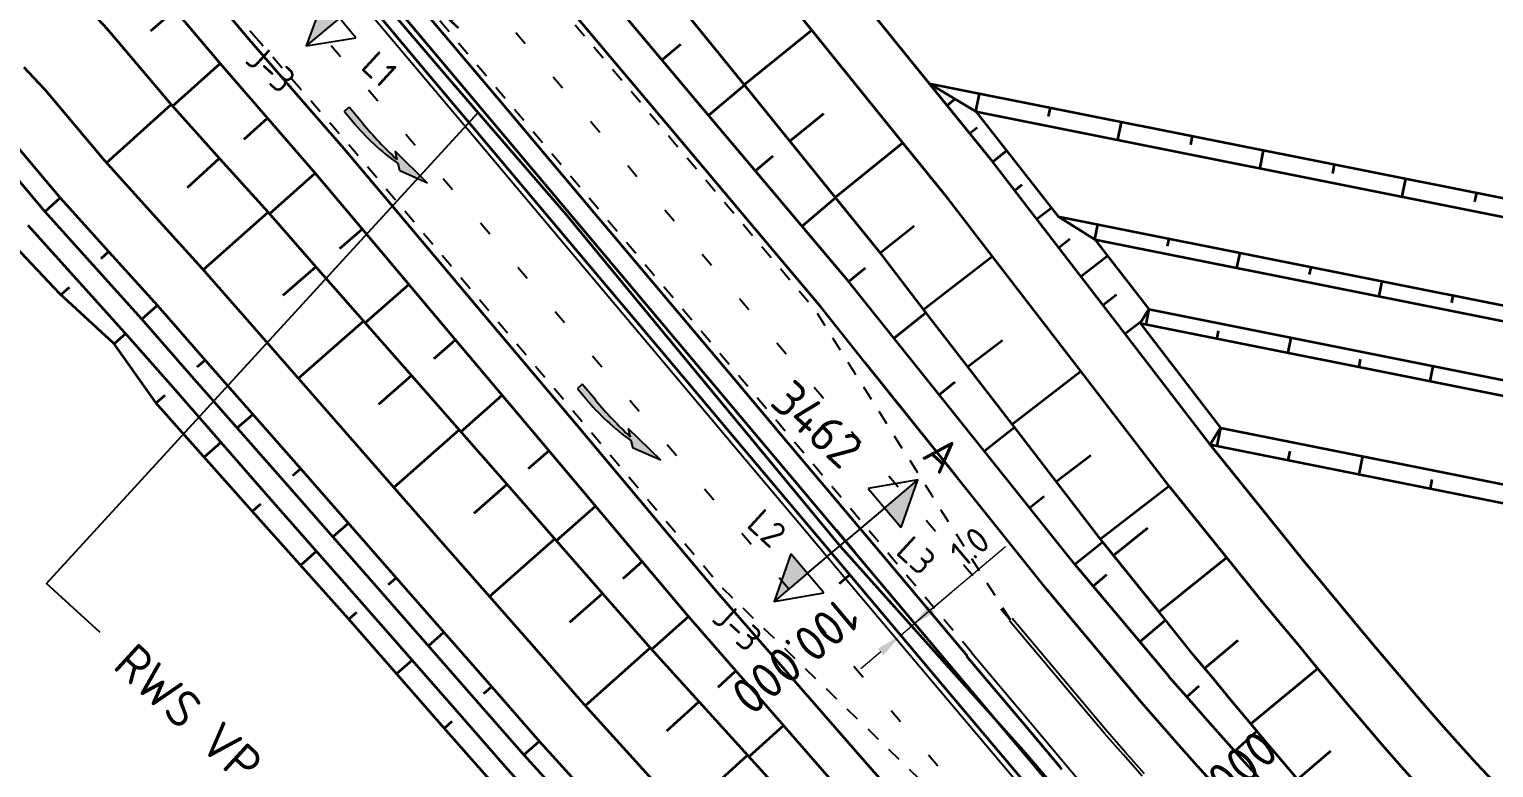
# Model space of a CAD drawing. Header units: metres. Extents: x 134219 to 139080, y 438661 to 444352.
# Drawn here: x 138318.6 to 138419.7, y 439161.9 to 439212.9 of the extents above; entities that cross this region are included whole.
import ezdxf
from ezdxf.enums import TextEntityAlignment as Align

# ---------------------------------------------------------------- set-up
doc = ezdxf.new("R2010")
doc.units = ezdxf.units.M
doc.linetypes.add('11strp', pattern=[2, 1, -1])
doc.linetypes.add('13strp', pattern=[4, 1, -3])
doc.layers.get('DEFPOINTS').update_dxf_attribs({"color": 193})
for name, color, linetype, lineweight in [('N-WE-KL-ET_LS_OV_ARMATUUR-S', 7, 'Continuous', 25), ('N-WE-KL-ET_LS_OV_ARMATUUR-T18', 1, 'Continuous', 25), ('N-WE-KL-ET_LS_OV_KABEL-G', 10, 'KL-LS-OV-N', 35), ('N-WE-KL-ET_LS_OV_KABEL-M', 7, 'Continuous', 18), ('N-WE-KL-ET_LS_OV_KABEL-T25', 7, 'Continuous', 25), ('Utd-geleiderail-nw', 8, 'glm a2ee v014$0$f2m40080', 35), ('Utd-ondergr-nw', 8, '13strp', 35)]:
    doc.layers.add(name, color=color, linetype=linetype, lineweight=lineweight)
doc.layers.add('N-WE-KL-ET_LS_OV_ARMATUUR-T25', color=2, linetype='Continuous')
doc.layers.add('Utd-weg-nw', color=8, linetype='Continuous')
doc.styles.add('alm a2ee v011$0$rtw_iso', font='NLCS-ISO.ttf')
doc.styles.add('ISO18', font='NLCS-ISO.ttf')
doc.styles.add('ISO25', font='NLCS-ISO.ttf')
doc.styles.add('NLCS-ISO', font='NLCS-ISO.ttf')
doc.styles.add('NLCS_18', font='NLCS-ISO.ttf', dxfattribs={"height": 1.8})
doc.styles.add('NLCS_25', font='NLCS-ISO.ttf', dxfattribs={"height": 2.5})
doc.linetypes.add('glm a2ee v014$0$f2m40080', pattern='A,2,-1,[160,RTW.shx,S=0.5,R=0,X=0,Y=0],-1', length=4)
doc.linetypes.add('KL-LS-OV-N', pattern='A,4,-1,[103,NLCS.SHX,S=0.75,R=0,X=0,Y=0],-1,4,-1.5,["0V",Standard,S=1,R=0,X=0,Y=-0.5],-3', length=14.5)
doc.dimstyles.new('NLCS_t18_pijl_Dimension_l3_h1', dxfattribs={"dimtxt": 1.8, "dimasz": 1.8, "dimexe": 2, "dimexo": 2, "dimgap": 0.7, "dimtad": 1, "dimdec": 1, "dimzin": 0, "dimdsep": 46, "dimtxsty": 'NLCS_18', "dimcen": 2.5, "dimdle": 2, "dimclrd": 256, "dimclre": 256, "dimclrt": 256, "dimadec": 1, "dimazin": 0, "dimtfac": 1, "dimtdec": 1, "dimtofl": 0, "dimtmove": 1, "dimatfit": 0, "dimfxl": 0, "dimtolj": 1, "dimtzin": 0, "dimlwd": 18, "dimlwe": 18, "dimarcsym": 0})

# ---------------------------------------------------------------- blocks, each defined once
blk = doc.blocks.new('SKL-ET_OV_ARMATUUR_HD_NATRIUM_2x150W-SO')
for points in [[(-3.49, 1.76), (-6.49, 0), (-3.49, -1.76)], [(-3.49, -1.76), (-3.49, 1.76)], [(3.49, -1.76), (6.49, 0), (3.49, 1.76)], [(3.49, 1.76), (3.49, -1.76)], [(-3.49, 0), (-6.49, 0)], [(-3.49, 0), (0, 0)], [(0, 1), (0, -1)], [(3.49, 0), (0, 0)], [(3.49, 0), (6.49, 0)]]:
    blk.add_lwpolyline(points)
for points in [[(-3.49, 0), (-3.49, 1.76), (-6.49, 0)], [(3.49, 0), (3.49, -1.76), (6.49, 0)]]:
    blk.add_solid(points)
at = {"layer": 'N-WE-KL-ET_LS_OV_ARMATUUR-T18', "style": 'NLCS-ISO', "flags": 1}
for tag, p in [('TYPE_ARMATUUR', (3.07, -6.82)), ('VERMOGEN_LAMP', (3.07, -10.61)), ('SPIEGELSTAND', (3.07, -14.39)), ('HOOGTE_LICHTMAST', (3.07, -18.17)), ('UITLEGGERHOEK', (3.07, -21.96)), ('TYPE_LICHTMAST', (3.07, -25.74)), ('BOTSVRIENDELIJK', (3.07, -29.53)), ('POSITIE_LICHTMAST', (3.07, -33.31)), ('KABELAANSLUITNG', (3.07, -37.1)), ('VOEDINGSPUNT', (3.07, -48.45))]:
    blk.add_attdef(tag, p, '', height=1.8, dxfattribs=at)
at = {"layer": 'N-WE-KL-ET_LS_OV_ARMATUUR-T18', "style": 'NLCS-ISO'}
for tag, p in [('FASE-AANSLUITING_1', (3.07, -40.88)), ('FASE-AANSLUITING_2', (3.07, -44.67)), ('GROEPSNUMMER', (3.07, -52.24))]:
    blk.add_attdef(tag, p, '', height=1.8, dxfattribs=at)
at = {"layer": 'N-WE-KL-ET_LS_OV_ARMATUUR-T25', "style": 'NLCS-ISO'}
for tag, p, height in [('MASTNUMMER', (3.07, 7.39), 2.5), ('TYPE_SYMBOOL', (3.07, 3.61), 2.25)]:
    blk.add_attdef(tag, p, '', height=height, dxfattribs=at)
blk = doc.blocks.new('*D329')
at = {"layer": 'DEFPOINTS', "color": 0, "transparency": 16777216}
for p in [(138379.51, 439171.69), (138379.51, 439171.69), (138378.75, 439171.05)]:
    blk.add_point(p, dxfattribs=at)
at = {"layer": 'N-WE-KL-ET_LS_OV_KABEL-M', "linetype": 'Continuous', "lineweight": 18, "transparency": 16777216}
for p, q in [((138385.98, 439177.14), (138379.51, 439171.69)), ((138380.88, 439172.85), (138382.26, 439174.01)), ((138378.75, 439171.05), (138379.51, 439171.69)), ((138377.37, 439169.89), (138375.99, 439168.73))]:
    blk.add_line(p, q, dxfattribs=at)
at = {"layer": 'N-WE-KL-ET_LS_OV_KABEL-M', "lineweight": 18, "transparency": 16777216}
for p, q in [((138379.51, 439171.69), (138380.8, 439170.16)), ((138378.75, 439171.05), (138380.03, 439169.52))]:
    blk.add_line(p, q, dxfattribs=at)
at = {"layer": 'N-WE-KL-ET_LS_OV_KABEL-M', "transparency": 16777216}
for points in [[(138380.69, 439173.08), (138381.08, 439172.62), (138379.51, 439171.69)], [(138377.18, 439170.12), (138377.56, 439169.66), (138378.75, 439171.05)]]:
    blk.add_solid(points, dxfattribs=at)
at = {"layer": 'N-WE-KL-ET_LS_OV_KABEL-M', "transparency": 16777216, "insert": (138383.52, 439177.16), "char_height": 1.8, "attachment_point": 5, "rotation": 40.0933, "style": 'NLCS_18'}
blk.add_mtext('\\A1;1.0', dxfattribs=at)
blk = doc.blocks.new('Dwm A2 aanvulling$0$pijlverdrli_750')
at = {"linetype": 'Continuous'}
blk.add_hatch(color=256, dxfattribs=at).paths.add_polyline_path([(1.44, 0.23, 0.028877), (4.9, 0.42), (4.38, 0.69), (7.5, 0.99), (5.63, 0.07), (5.15, 0.31, -0.06388), (0.9, -0.22), (0, -0.22), (0, 0.23)])
for p, q in [((0, 0.23), (0, -0.22)), ((1.44, 0.23), (0, 0.23)), ((7.5, 0.99), (4.38, 0.69)), ((4.38, 0.69), (4.9, 0.42)), ((5.63, 0.07), (5.15, 0.31)), ((7.5, 0.99), (5.63, 0.07)), ((0, -0.22), (0.9, -0.22))]:
    blk.add_line(p, q, dxfattribs=at)
for centre, radius, start, end in [((0.96, 16.6), 16.83, 269.7983, 284.4186), ((1.44, 30.25), 30.03, 270.0001, 276.6163)]:
    blk.add_arc(centre, radius, start, end, dxfattribs=at)

msp = doc.modelspace()

# ---------------------------------------------------------------- linework, layer by layer
at = {"layer": 'N-WE-KL-ET_LS_OV_KABEL-G', "flags": 128}
msp.add_lwpolyline([(138473.01, 439116.08), (138463.23, 439120.34), (138461.24, 439120.53), (138454.13, 439121.97), (138450.85, 439121.47), (138447.48, 439121.06), (138440.37, 439121.55), (138436.49, 439122.98), (138431.98, 439124.59), (138418.74, 439131.97), (138414.36, 439135.25), (138408.86, 439139.79), (138407.49, 439141.01), (138402.3, 439145.97), (138398.41, 439150.02), (138397.18, 439151.43), (138387.22, 439163.07), (138383.44, 439167.3), (138374.6, 439177.18), (138367.87, 439185.29), (138362.47, 439191.82), (138355.67, 439200.09), (138351.53, 439204.87), (138347.74, 439209.24), (138344.08, 439213.52), (138342.43, 439215.41)], dxfattribs=at)
at = {"layer": 'N-WE-KL-ET_LS_OV_KABEL-T25'}
for p, q in [((138319.8, 439174.62), (138349.58, 439207.12)), ((138323.49, 439171.24), (138319.8, 439174.62))]:
    msp.add_line(p, q, dxfattribs=at)
at = {"layer": 'Utd-geleiderail-nw', "linetype": 'Continuous', "flags": 128}
msp.add_lwpolyline([(138464.43, 439119.83, -0.148943), (138426.79, 439127.71), (138423.59, 439129.52), (138419.48, 439132.11), (138416.03, 439134.53), (138413.18, 439136.71), (138411.46, 439138.07), (138409.78, 439139.46), (138407.93, 439141.06), (138406.89, 439141.99), (138406.13, 439142.69), (138404.33, 439144.37), (138402.57, 439146.08), (138400.26, 439148.42), (138397.98, 439150.8), (138395.73, 439153.2), (138392.43, 439156.9), (138388.82, 439161.05), (138324.56, 439237.43)], format="xyb", dxfattribs=at)
at = {"layer": 'Utd-ondergr-nw', "color": 7, "linetype": 'Continuous'}
msp.add_line((138375.28, 439175.25), (138374.51, 439174.6), dxfattribs=at)
msp.add_line((138375.28, 439175.25), (138374.51, 439174.6), dxfattribs=at)
at = {"layer": 'Utd-ondergr-nw', "linetype": 'Continuous', "flags": 128}
for points in [[(138397.29, 439181.33), (138391.19, 439189.26), (138385.08, 439197.19), (138382.03, 439201.16), (138378.88, 439205.05), (138372.6, 439212.83), (138366.31, 439220.61), (138360.02, 439228.38), (138353.73, 439236.16), (138347.45, 439243.94), (138344.3, 439247.83), (138341.6, 439252.09), (138338.9, 439256.36), (138336.61, 439260.04)], [(138392.7, 439177.46), (138386.6, 439185.4), (138380.49, 439193.33), (138377.44, 439197.29), (138374.29, 439201.18), (138368.01, 439208.96), (138361.72, 439216.74), (138355.43, 439224.52), (138349.14, 439232.3), (138342.86, 439240.08), (138339.71, 439243.97), (138337.01, 439248.23), (138334.31, 439252.49), (138331.66, 439256.79), (138330.77, 439258.33)], [(138390.82, 439175.88), (138384.57, 439183.69), (138378.32, 439191.5), (138375.2, 439195.41), (138371.98, 439199.23), (138365.54, 439206.88), (138359.1, 439214.53), (138352.66, 439222.18), (138346.22, 439229.83), (138339.78, 439237.48), (138336.56, 439241.31)], [(138388.83, 439174.21), (138382.58, 439182.02), (138376.33, 439189.83), (138373.21, 439193.74), (138369.99, 439197.56), (138363.55, 439205.21), (138357.11, 439212.86), (138350.67, 439220.51), (138344.23, 439228.16), (138337.79, 439235.81), (138334.57, 439239.64)], [(138383.36, 439169.6), (138376.92, 439177.25), (138370.48, 439184.9), (138367.26, 439188.73), (138364.04, 439192.55), (138357.6, 439200.2), (138351.16, 439207.85), (138344.72, 439215.5), (138338.28, 439223.15), (138331.84, 439230.8), (138328.62, 439234.63)], [(138317.79, 439227.75), (138319.33, 439226.66), (138320.82, 439225.52), (138322.29, 439224.34), (138323.71, 439223.12), (138325.1, 439221.85), (138326.45, 439220.54), (138327.76, 439219.19), (138329.02, 439217.8), (138329.55, 439217.19), (138333.76, 439212.18)], [(138317.79, 439224.56), (138319.22, 439223.48), (138320.62, 439222.35), (138321.99, 439221.17), (138323.32, 439219.96), (138324.61, 439218.71), (138325.86, 439217.41), (138327.07, 439216.08), (138327.58, 439215.5), (138331.77, 439210.51)], [(138317.64, 439218.77), (138318.93, 439217.72), (138320.19, 439216.64), (138321.41, 439215.51), (138322.59, 439214.35), (138323.74, 439213.15), (138324.22, 439212.62), (138328.39, 439207.67)], [(138339.82, 439217.29), (138343.04, 439213.46), (138346.26, 439209.64), (138349.48, 439205.81), (138355.92, 439198.16), (138362.36, 439190.51), (138368.8, 439182.86), (138372.02, 439179.04), (138375.24, 439175.21), (138381.68, 439167.56), (138387.79, 439160.31), (138388.12, 439159.92), (138391.37, 439156.11), (138394.64, 439152.34)], [(138419.65, 439160.98), (138418.52, 439162.18), (138417.38, 439163.42), (138416.24, 439164.69), (138415.11, 439165.99), (138415.09, 439166.01), (138413.93, 439167.36), (138412.76, 439168.75), (138411.59, 439170.14), (138410.4, 439171.56), (138409.2, 439173.01), (138407.98, 439174.48), (138406.73, 439175.98), (138406.62, 439176.11), (138404.16, 439179.17), (138400.35, 439183.91), (138394.25, 439191.84), (138388.14, 439199.77), (138385.09, 439203.73), (138381.94, 439207.62), (138375.66, 439215.4)], [(138326.99, 439212.76), (138328.67, 439214.2)], [(138372.61, 439212.81), (138367.95, 439209.03)], [(138333.76, 439212.18), (138337.03, 439208.41), (138340.31, 439204.63), (138343.53, 439200.81), (138349.97, 439193.16), (138356.41, 439185.51), (138362.85, 439177.86), (138366.07, 439174.03), (138369.36, 439170.26), (138375.94, 439162.73), (138382.18, 439155.58), (138382.52, 439155.19), (138385.83, 439151.41), (138389.21, 439147.61)], [(138363.56, 439211.82), (138362.28, 439210.75)], [(138318.22, 439210.24), (138319.24, 439209.18), (138319.67, 439208.71), (138323.8, 439203.81)], [(138328.49, 439207.56), (138331.77, 439210.51)], [(138331.77, 439210.51), (138335.05, 439206.73), (138338.32, 439202.96), (138341.54, 439199.13), (138347.98, 439191.48), (138354.42, 439183.83), (138360.86, 439176.18), (138364.08, 439172.36), (138367.37, 439168.59), (138373.95, 439161.05), (138380.19, 439153.91), (138380.53, 439153.52), (138383.85, 439149.72), (138387.25, 439145.9)], [(138367.97, 439209), (138365.5, 439206.93)], [(138380.72, 439209.13), (138497.05, 439185.9)], [(138380.72, 439209.13), (138383.94, 439207.19), (138389.62, 439199.94), (138392.16, 439198.36), (138395.87, 439193.54), (138395.28, 439192.59), (138400.83, 439185.36), (138400.12, 439184.2)], [(138382.5, 439208.06), (138381.95, 439207.61)], [(138383.94, 439207.19), (138384.19, 439208.44)], [(138323.94, 439203.65), (138328.39, 439207.67)], [(138328.39, 439207.67), (138331.74, 439203.95), (138335.1, 439200.24), (138338.39, 439196.48), (138344.99, 439188.96), (138351.58, 439181.44), (138358.17, 439173.92), (138361.47, 439170.16), (138364.83, 439166.45), (138371.55, 439159.04), (138377.93, 439152.01), (138378.28, 439151.63), (138381.63, 439147.84), (138385.01, 439143.95)], [(138333.44, 439205.29), (138335.04, 439206.73)], [(138373.42, 439207.03), (138371.09, 439205.15)], [(138383.94, 439207.19), (138498.11, 439184.38)], [(138388.96, 439206.84), (138389.09, 439207.46)], [(138316.64, 439206.1), (138320.74, 439201.23)], [(138384.02, 439206.07), (138383.52, 439205.67)], [(138393.74, 439205.23), (138393.99, 439206.48)], [(138315.56, 439205.17), (138319.65, 439200.31)], [(138378.9, 439205.03), (138374.23, 439201.26)], [(138398.77, 439204.88), (138398.9, 439205.5)], [(138323.8, 439203.81), (138327.15, 439200.09), (138330.51, 439196.38), (138333.8, 439192.62), (138340.4, 439185.09), (138346.99, 439177.57), (138353.58, 439170.05), (138356.88, 439166.29), (138360.24, 439162.59), (138366.96, 439155.17), (138373.34, 439148.14), (138373.69, 439147.76), (138377.06, 439143.95), (138380.48, 439140.01)], [(138329.52, 439201.95), (138331.74, 439203.96)], [(138369.92, 439204.11), (138368.72, 439203.1)], [(138386.06, 439204.48), (138385.1, 439203.72)], [(138403.55, 439203.27), (138403.8, 439204.52)], [(138335.19, 439200.13), (138338.34, 439202.93)], [(138408.58, 439202.92), (138408.7, 439203.55)], [(138387.12, 439202.12), (138386.62, 439201.74)], [(138413.36, 439201.32), (138413.61, 439202.57)], [(138319.69, 439200.28), (138320.74, 439201.23)], [(138320.74, 439201.23), (138324.1, 439197.51), (138327.45, 439193.8), (138330.74, 439190.04), (138337.34, 439182.52), (138343.93, 439175), (138350.52, 439167.48), (138353.82, 439163.72), (138357.18, 439160.01), (138363.9, 439152.6), (138370.28, 439145.57), (138370.63, 439145.18), (138374.01, 439141.36), (138377.46, 439137.39)], [(138374.26, 439201.23), (138371.94, 439199.28)], [(138418.38, 439200.96), (138418.51, 439201.59)], [(138319.65, 439200.31), (138323, 439196.6), (138326.36, 439192.88), (138329.65, 439189.12), (138336.25, 439181.6), (138342.84, 439174.08), (138349.43, 439166.56), (138352.73, 439162.8), (138356.09, 439159.09), (138362.81, 439151.68), (138369.19, 439144.65), (138369.54, 439144.27), (138372.92, 439140.44), (138376.39, 439136.45)], [(138330.61, 439196.26), (138335.09, 439200.24)], [(138389.15, 439200.53), (138388.15, 439199.76)], [(138389.62, 439199.94), (138496.75, 439178.54)], [(138318.51, 439199.35), (138321.86, 439195.63), (138325.21, 439191.92), (138328.51, 439188.16), (138335.1, 439180.63), (138341.69, 439173.11), (138348.29, 439165.59), (138351.58, 439161.83), (138354.94, 439158.13), (138361.67, 439150.71), (138368.04, 439143.68), (138368.39, 439143.3), (138371.78, 439139.47), (138375.26, 439135.46)], [(138340.04, 439197.73), (138341.58, 439199.08)], [(138379.69, 439199.28), (138377.33, 439197.42)], [(138392.16, 439198.36), (138392.36, 439199.39)], [(138317.25, 439198.29), (138320.68, 439194.64), (138324.4, 439191.23), (138327.3, 439187.14), (138333.94, 439179.66), (138340.62, 439172.21), (138347.2, 439164.67), (138350.5, 439160.92), (138353.86, 439157.21), (138360.54, 439149.76), (138366.87, 439142.7), (138367.21, 439142.31), (138370.56, 439138.44), (138374.01, 439134.38)], [(138390.43, 439198.37), (138389.67, 439197.78)], [(138392.16, 439198.36), (138496.72, 439177.47)], [(138397.16, 439197.9), (138397.27, 439198.41)], [(138323.56, 439197.04), (138324.09, 439197.52)], [(138385.09, 439197.18), (138380.34, 439193.52)], [(138393.04, 439197.22), (138391.2, 439195.8)], [(138401.96, 439196.4), (138402.17, 439197.43)], [(138336.13, 439194.51), (138338.39, 439196.48)], [(138376.3, 439196.38), (138375.16, 439195.45)], [(138406.97, 439195.94), (138407.07, 439196.45)], [(138321.36, 439195.05), (138320.79, 439194.54)], [(138341.78, 439192.61), (138344.8, 439195.26)], [(138411.77, 439194.44), (138411.98, 439195.47)], [(138326.38, 439192.86), (138327.44, 439193.8)], [(138393.64, 439194.53), (138392.72, 439193.82)], [(138395.87, 439193.54), (138395.66, 439192.51)], [(138395.87, 439193.54), (138495.27, 439173.68)], [(138416.78, 439193.98), (138416.88, 439194.49)], [(138337.17, 439188.77), (138341.68, 439192.73)], [(138380.5, 439193.32), (138378.29, 439191.55)], [(138395.33, 439192.67), (138394.25, 439191.84)], [(138395.28, 439192.59), (138494.53, 439172.76)], [(138325.26, 439191.86), (138324.46, 439191.15)], [(138400.67, 439192.05), (138400.57, 439191.53)], [(138405.67, 439191.58), (138405.47, 439190.55)], [(138346.55, 439190.14), (138348.02, 439191.43)], [(138385.77, 439191.39), (138383.39, 439189.56)], [(138330.2, 439189.57), (138330.74, 439190.04)], [(138410.47, 439190.09), (138410.37, 439189.57)], [(138415.48, 439189.62), (138415.27, 439188.59)], [(138342.72, 439186.99), (138344.98, 439188.97)], [(138382.48, 439188.5), (138381.41, 439187.64)], [(138391.19, 439189.25), (138386.44, 439185.6)], [(138327.95, 439187.6), (138327.36, 439187.08)], [(138348.38, 439185.09), (138351.25, 439187.61)], [(138332.96, 439185.35), (138334.03, 439186.28)], [(138343.77, 439181.25), (138348.28, 439185.21)], [(138386.6, 439185.39), (138384.54, 439183.74)], [(138400.83, 439185.36), (138400.58, 439184.11)], [(138400.83, 439185.36), (138491.45, 439167.26)], [(138331.84, 439184.36), (138330.68, 439183.34)], [(138353.07, 439182.56), (138354.47, 439183.78)], [(138391.87, 439183.46), (138389.49, 439181.63)], [(138400.12, 439184.2), (138489.3, 439166.38)], [(138405.61, 439183.76), (138405.48, 439183.13)], [(138336.79, 439182.06), (138337.33, 439182.52)], [(138410.63, 439183.4), (138410.38, 439182.15)], [(138349.32, 439179.47), (138351.57, 439181.45)], [(138415.41, 439181.8), (138415.29, 439181.17)], [(138388.66, 439180.63), (138387.66, 439179.83)], [(138397.29, 439181.33), (138392.54, 439177.67)], [(138414.49, 439160.65), (138413.31, 439161.97), (138412.15, 439163.3), (138412.13, 439163.32), (138410.94, 439164.7), (138409.75, 439166.11), (138408.56, 439167.52), (138407.36, 439168.96), (138406.15, 439170.42), (138404.92, 439171.9), (138403.67, 439173.4), (138403.56, 439173.54), (138401.1, 439176.6), (138397.29, 439181.33)], [(138334.56, 439180.1), (138334, 439179.6)], [(138354.97, 439177.57), (138357.69, 439179.96)], [(138339.56, 439177.83), (138340.63, 439178.77)], [(138395.78, 439178.43), (138393.44, 439176.55)], [(138350.36, 439173.73), (138354.87, 439177.69)], [(138392.7, 439177.46), (138390.78, 439175.93)], [(138406.46, 439160.71), (138405.23, 439162.16), (138404.02, 439163.6), (138402.8, 439165.06), (138401.57, 439166.54), (138400.33, 439168.03), (138399.08, 439169.54), (138398.97, 439169.67), (138396.51, 439172.73), (138392.7, 439177.46)], [(138338.43, 439176.84), (138337.34, 439175.88)], [(138401.25, 439176.41), (138396.58, 439172.65)], [(138359.59, 439174.97), (138360.91, 439176.13)], [(138403.77, 439160.88), (138402.49, 439162.28), (138401.21, 439163.71), (138399.93, 439165.16), (138398.65, 439166.61), (138397.36, 439168.09), (138397.25, 439168.22), (138394.72, 439171.23), (138390.82, 439175.88)], [(138343.39, 439174.54), (138343.92, 439175.01)], [(138392.96, 439175.21), (138392.04, 439174.43)], [(138355.91, 439171.95), (138358.16, 439173.93)], [(138400.52, 439160.58), (138399.23, 439162.02), (138397.95, 439163.47), (138396.66, 439164.94), (138395.37, 439166.41), (138395.26, 439166.55), (138392.73, 439169.55), (138388.83, 439174.21)], [(138341.2, 439172.62), (138340.67, 439172.16)], [(138361.56, 439170.05), (138364.11, 439172.33)], [(138397.03, 439172.09), (138395.25, 439170.6)], [(138346.15, 439170.31), (138347.22, 439171.25)], [(138402.03, 439170.69), (138399.72, 439168.76)], [(138345.02, 439169.32), (138343.96, 439168.39)], [(138356.98, 439166.18), (138361.46, 439170.17)], [(138389.88, 439161.79), (138389.77, 439161.92), (138387.24, 439164.93), (138383.32, 439169.57)], [(138366.15, 439167.47), (138367.38, 439168.58)], [(138407.53, 439168.76), (138402.92, 439164.92)], [(138349.98, 439167.02), (138350.51, 439167.49)], [(138399.32, 439167.52), (138398.49, 439166.79)], [(138362.6, 439164.45), (138364.82, 439166.46)], [(138347.78, 439165.09), (138347.24, 439164.62)], [(138368.28, 439162.65), (138370.67, 439164.81)], [(138403.34, 439164.42), (138401.81, 439163.05)], [(138352.75, 439162.78), (138353.81, 439163.73)], [(138363.74, 439158.73), (138368.18, 439162.76)], [(138408.42, 439163.04), (138406.14, 439161.09)]]:
    msp.add_lwpolyline(points, dxfattribs=at)
at = {"layer": 'Utd-weg-nw', "linetype": '11strp', "flags": 128}
for points in [[(138386.33, 439172.1), (138380.94, 439180.64), (138375.56, 439189.18), (138372.87, 439193.45), (138369.65, 439197.27), (138363.21, 439204.92), (138356.77, 439212.57), (138350.32, 439220.22), (138343.88, 439227.87), (138337.44, 439235.52), (138334.22, 439239.35)], [(138260.8, 439234.61), (138262.03, 439235.07), (138263.81, 439235.7), (138264.68, 439235.97), (138266.65, 439236.56), (138269, 439237.17), (138270.27, 439237.46), (138271.56, 439237.72), (138274.01, 439238.14), (138276.12, 439238.43), (138276.72, 439238.5), (138278.6, 439238.67), (138280.49, 439238.78), (138282.38, 439238.84), (138284.27, 439238.84), (138286.16, 439238.77), (138288.05, 439238.66), (138289.93, 439238.48), (138291.81, 439238.24), (138293.67, 439237.95), (138295.53, 439237.6), (138297.38, 439237.19), (138299.21, 439236.73), (138301.03, 439236.21), (138302.83, 439235.63), (138304.61, 439235), (138306.37, 439234.32), (138308.11, 439233.58), (138309.83, 439232.79), (138311.52, 439231.94), (138313.19, 439231.04), (138314.82, 439230.1), (138316.43, 439229.1), (138318.01, 439228.05), (138319.55, 439226.96), (138321.05, 439225.82), (138322.53, 439224.63), (138323.96, 439223.4), (138325.36, 439222.13), (138326.71, 439220.81), (138328.03, 439219.45), (138329.3, 439218.05), (138329.84, 439217.44), (138334.1, 439212.47)], [(138383.65, 439169.84), (138377.21, 439177.49), (138370.77, 439185.14), (138367.55, 439188.97), (138364.33, 439192.79), (138357.89, 439200.44), (138351.45, 439208.09), (138345.01, 439215.74), (138338.57, 439223.39), (138332.13, 439231.04), (138328.91, 439234.87)], [(138334.1, 439212.47), (138337.38, 439208.7), (138340.66, 439204.92), (138343.88, 439201.1), (138350.32, 439193.45), (138356.76, 439185.8), (138363.2, 439178.15), (138366.42, 439174.32), (138370.03, 439170.82), (138377.24, 439163.83), (138384.09, 439157.19), (138384.46, 439156.83), (138388.08, 439153.32), (138391.75, 439149.83)]]:
    msp.add_lwpolyline(points, dxfattribs=at)
at = {"layer": 'Utd-weg-nw', "linetype": '13strp', "flags": 128}
for points in [[(138386.31, 439172.08), (138379.87, 439179.73), (138373.43, 439187.38), (138370.21, 439191.21), (138366.99, 439195.03), (138360.55, 439202.68), (138354.11, 439210.33), (138347.67, 439217.98), (138341.23, 439225.63), (138334.79, 439233.28), (138331.57, 439237.11)], [(138336.87, 439214.81), (138340.09, 439210.98), (138343.31, 439207.16), (138346.53, 439203.33), (138352.97, 439195.68), (138359.42, 439188.03), (138365.86, 439180.38), (138369.08, 439176.56), (138372.3, 439172.73), (138378.74, 439165.08), (138384.84, 439157.83), (138385.18, 439157.43), (138388.41, 439153.6), (138391.7, 439149.78)]]:
    msp.add_lwpolyline(points, dxfattribs=at)
at = {"layer": 'Utd-weg-nw', "linetype": 'Continuous', "flags": 128}
for points in [[(138339.53, 439217.05), (138342.75, 439213.22), (138345.97, 439209.4), (138349.19, 439205.57), (138355.63, 439197.92), (138362.07, 439190.27), (138368.51, 439182.62), (138371.73, 439178.8), (138374.95, 439174.97), (138381.39, 439167.32), (138387.5, 439160.07), (138387.83, 439159.67), (138391.06, 439155.85), (138394.32, 439152.06)], [(138395.41, 439161.32), (138394.12, 439162.79), (138392.82, 439164.27), (138392.71, 439164.4), (138390.18, 439167.4), (138386.27, 439172.05)], [(138395.58, 439161.47), (138394.29, 439162.94), (138392.99, 439164.41), (138392.88, 439164.55), (138390.35, 439167.55), (138386.44, 439172.2)], [(138391.45, 439160.54), (138390.18, 439162.05), (138390.07, 439162.18), (138387.54, 439165.18), (138383.63, 439169.83)]]:
    msp.add_lwpolyline(points, dxfattribs=at)

# ---------------------------------------------------------------- block references
at = {"layer": 'N-WE-KL-ET_LS_OV_ARMATUUR-S'}
ref = msp.add_blockref('SKL-ET_OV_ARMATUUR_HD_NATRIUM_2x150W-SO', (138342.71, 439215.86, 5.86), dxfattribs=dict(at, rotation=39.71187153252773))
ref.add_attrib('MASTNUMMER', '3463', (138337, 439226.08, 5.86), dxfattribs={"layer": 'N-WE-KL-ET_LS_OV_ARMATUUR-T25', "height": 2.5, "rotation": 317.498, "style": 'ISO25'})
ref.add_attrib('TYPE_SYMBOOL', 'A', (138348.1, 439221.69, 5.86), dxfattribs={"layer": 'N-WE-KL-ET_LS_OV_ARMATUUR-T25', "height": 2.25, "rotation": 317.498, "style": 'ISO25'})
ref.add_attrib('FASE-AANSLUITING_1', 'L2', (138346.5, 439214.42, 5.86), dxfattribs={"layer": 'N-WE-KL-ET_LS_OV_ARMATUUR-T18', "height": 1.8, "rotation": 317.498, "style": 'ISO18'})
ref.add_attrib('FASE-AANSLUITING_2', 'L1', (138341.39, 439210.17, 5.86), dxfattribs={"layer": 'N-WE-KL-ET_LS_OV_ARMATUUR-T18', "height": 1.8, "rotation": 317.498, "style": 'ISO18'})
ref.add_attrib('GROEPSNUMMER', 'J-3', (138333.41, 439210.63, 5.86), dxfattribs={"layer": 'N-WE-KL-ET_LS_OV_ARMATUUR-T18', "height": 1.8, "rotation": 317.498, "style": 'ISO18'})
ref = msp.add_blockref('SKL-ET_OV_ARMATUUR_HD_NATRIUM_2x150W-SO', (138374.97, 439177.57, 5.04), dxfattribs=dict(at, rotation=40.22195095061634))
ref.add_attrib('MASTNUMMER', '3462', (138369.62, 439186.99, 5.04), dxfattribs={"layer": 'N-WE-KL-ET_LS_OV_ARMATUUR-T25', "height": 2.5, "rotation": 317.498, "style": 'ISO25'})
ref.add_attrib('TYPE_SYMBOOL', 'A', (138380.12, 439183.36, 5.04), dxfattribs={"layer": 'N-WE-KL-ET_LS_OV_ARMATUUR-T25', "height": 2.25, "rotation": 317.498, "style": 'ISO25'})
ref.add_attrib('FASE-AANSLUITING_1', 'L3', (138378.32, 439176.71, 5.04), dxfattribs={"layer": 'N-WE-KL-ET_LS_OV_ARMATUUR-T18', "height": 1.8, "rotation": 317.498, "style": 'ISO18'})
ref.add_attrib('FASE-AANSLUITING_2', 'L2', (138368.02, 439178.58, 5.04), dxfattribs={"layer": 'N-WE-KL-ET_LS_OV_ARMATUUR-T18', "height": 1.8, "rotation": 317.498, "style": 'ISO18'})
ref.add_attrib('GROEPSNUMMER', 'J-3', (138365.62, 439172.08, 5.04), dxfattribs={"layer": 'N-WE-KL-ET_LS_OV_ARMATUUR-T18', "height": 1.8, "rotation": 317.498, "style": 'ISO18'})
at = {"layer": 'Utd-weg-nw', "linetype": 'Continuous', "rotation": 310.093434075756}
for p in [(138340.5, 439207.35), (138356.6, 439188.22)]:
    msp.add_blockref('Dwm A2 aanvulling$0$pijlverdrli_750', p, dxfattribs=at)

# ---------------------------------------------------------------- texts
at = {"layer": 'N-WE-KL-ET_LS_OV_KABEL-T25', "style": 'NLCS_25'}
msp.add_text('RWS VP J-3 VO-YMvKas 4x6mm² (OV)', height=2.5, rotation=317.498, dxfattribs=at).set_placement((138325.12, 439169.75), align=Align.MIDDLE_LEFT)
at = {"layer": 'Utd-ondergr-nw', "color": 7, "style": 'alm a2ee v011$0$rtw_iso'}
for s, rotation, p in [('100.000', 220.0932, (138374.53, 439173.8)), ('400.000', 41.2, (138396.98, 439155.76))]:
    msp.add_text(s, height=2.5, rotation=rotation, dxfattribs=at).set_placement(p)

# ---------------------------------------------------------------- dimensions: what is measured, and where the dimension line sits
at = {"layer": 'N-WE-KL-ET_LS_OV_KABEL-M'}
dim = msp.add_linear_dim(base=(138379.51, 439171.69), p1=(138378.75, 439171.05), p2=(138379.51, 439171.69), angle=40.0933, dimstyle='NLCS_t18_pijl_Dimension_l3_h1', dxfattribs=at)
dim.commit()
dim.dimension.update_dxf_attribs({"geometry": '*D329', "text_midpoint": (138384.55, 439175.94), "dimtype": 161})

doc.saveas('drawing.dxf')
